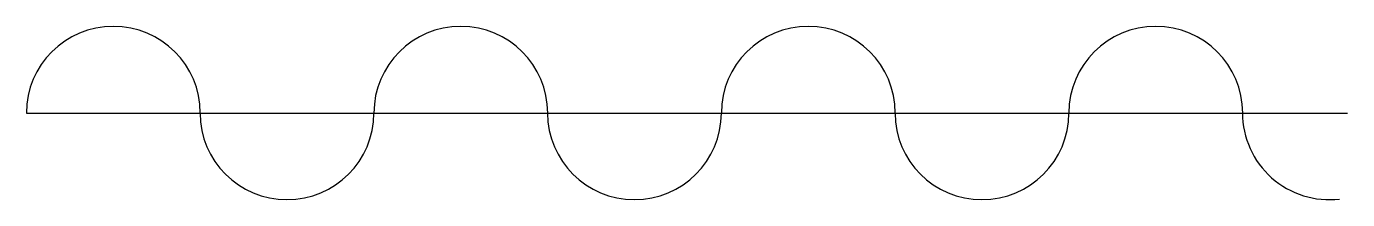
# Model space of a CAD drawing. Header units: metres. Extents: x -41960 to -39078, y -110564 to -110184.
import ezdxf

# ---------------------------------------------------------------- set-up
doc = ezdxf.new("R2010")
doc.units = ezdxf.units.M
doc.layers.add('DET1', color=1, linetype='Continuous')
doc.layers.add('G', color=3, linetype='Continuous')

msp = doc.modelspace()

# ---------------------------------------------------------------- linework, layer by layer
at = {"layer": 'DET1'}
for centre, start, end in [((-41770.75, -110373.86), 0, 180), ((-41012.64, -110373.86), 0, 180), ((-40254.53, -110373.86), 0, 180), ((-39496.43, -110373.86), 0, 180), ((-41391.91, -110373.86), 180, 0), ((-40633.81, -110373.86), 180, 0), ((-39875.7, -110373.86), 180, 0), ((-39117.59, -110373.86), 180, 276.74)]:
    msp.add_arc(centre, 189.64, start, end, dxfattribs=at)
at = {"layer": 'G'}
msp.add_line((-41960.38, -110373.86), (-39077.93, -110373.86), dxfattribs=at)

doc.saveas('drawing.dxf')
